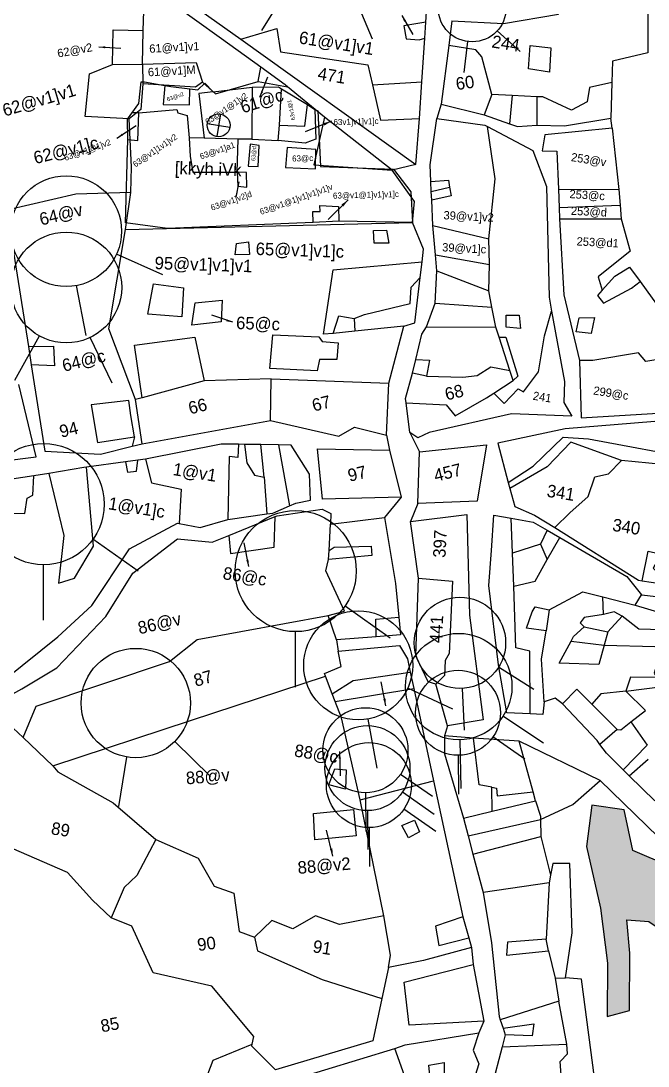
# Model space of a CAD drawing. Header units: metres. Extents: x 29 to 321478, y 17 to 1882049.
# Drawn here: x 318086 to 318543, y 1879322 to 1880084 of the extents above; entities that cross this region are included whole.
import ezdxf

# ---------------------------------------------------------------- set-up
doc = ezdxf.new("R2010")
doc.units = ezdxf.units.M
doc.header["$MEASUREMENT"] = 0
for name, color, linetype in [('OFF', 1, 'Continuous'), ('OTHERS', 1, 'Continuous'), ('POLY_HATCH', 12, 'Continuous'), ('POLY_PARCEL', 6, 'Continuous'), ('POLY_ROAD', 30, 'Continuous'), ('POLY_WATER', 4, 'Continuous'), ('SYM_ARROW', 1, 'Continuous'), ('SYM_WELL', 1, 'Continuous'), ('TEXT_MAPIN', 7, 'Continuous'), ('TEXT_PARCEL', 7, 'Continuous')]:
    doc.layers.add(name, color=color, linetype=linetype)
doc.styles.get("Standard").update_dxf_attribs({"font": 'arial.ttf'})
doc.styles.add('TEXT_MAP', font='KRDEV050.TTF')
doc.dimstyles.get("Standard").update_dxf_attribs({"dimtxt": 0.18, "dimasz": 0.18, "dimexe": 0.18, "dimexo": 0.0625, "dimgap": 0.09, "dimtad": 0, "dimtih": 1, "dimtoh": 1, "dimdec": 4, "dimzin": 0, "dimdsep": 46, "dimtxsty": 'Standard', "dimcen": 0.09, "dimadec": 0, "dimazin": 0, "dimtfac": 1, "dimtdec": 4, "dimtofl": 0, "dimtmove": 0, "dimatfit": 3, "dimfxl": 0, "dimtolj": 1, "dimtzin": 0, "dimarcsym": 0})

# ---------------------------------------------------------------- blocks, each defined once
blk = doc.blocks.new('MOTWELL')
for points in [[(-1.535, 2.962), (-0.802, 1.547)], [(1.535, 2.962), (0.802, 1.547)]]:
    blk.add_lwpolyline(points)
blk.add_circle((0, 0), 1.743)
blk = doc.blocks.new('DETAIL')
for points in [[(0, 0.14), (0, -0.14)], [(-0.14, 0), (0.14, 0)]]:
    blk.add_lwpolyline(points)
blk.add_circle((0, 0), 0.14)
blk = doc.blocks.new('TEXTARROW')
blk.add_leader([(0.04, -0.01), (8.68, -0.01)], dimstyle='Standard', override={"dimtxt": 2.5, "dimasz": 2.5, "dimexe": 1.25, "dimexo": 0.625, "dimgap": 0.625, "dimtad": 1, "dimtih": 0, "dimtoh": 0, "dimzin": 8, "dimcen": 2.5, "dimtofl": 1})
blk = doc.blocks.new('1')
at = {"layer": 'POLY_PARCEL'}
for points in [[(317126.9, 1878867.8), (317132.3, 1878898.4), (317153.5, 1878918.5), (317162.6, 1878950.3)], [(317162.6, 1878950.3), (317168, 1878949.4), (317196.8, 1878938.2)], [(317196.8, 1878938.2), (317189.3, 1878910.3), (317228.2, 1878902.7), (317233.4, 1878926.4)], [(317196.8, 1878938.2), (317205.7, 1878934.8), (317233.4, 1878926.4)], [(317233.4, 1878926.4), (317245.1, 1878922.8), (317257.5, 1878930.6), (317267.2, 1878915.6)], [(317126.9, 1878867.8), (317141.6, 1878863.9), (317150.8, 1878904.8), (317208.5, 1878899), (317208.8, 1878893.7), (317222.1, 1878887.3), (317218.8, 1878853.4)], [(317150.8, 1878904.8), (317141, 1878906.6)], [(317267.2, 1878915.6), (317245.3, 1878916.7), (317240.9, 1878849)], [(317267.2, 1878915.6), (317326.5, 1878911.4)], [(317326.5, 1878911.4), (317311.8, 1878834.4)], [(317326.5, 1878911.4), (317365.8, 1878905), (317370, 1878900.9)], [(317357, 1878847.4), (317370, 1878900.9)], [(317370, 1878900.9), (317404.1, 1878870.2)], [(317357, 1878847.4), (317394.3, 1878838.8), (317404.1, 1878870.2)], [(317404.1, 1878870.2), (317413.8, 1878861.1)], [(317380, 1878693.2), (317161.6, 1878724.7), (317100.5, 1878744.9), (317126.9, 1878867.8)], [(317413.8, 1878861.1), (317406.8, 1878816.5), (317401, 1878815.5), (317390, 1878813.5), (317350.6, 1878824.8)], [(317413.8, 1878861.1), (317417.6, 1878858), (317406.4, 1878774.8), (317514.5, 1878750.6), (317534.1, 1878711.7), (317527.9, 1878666), (317418.6, 1878688.2)], [(317218.8, 1878853.4), (317215, 1878825.6), (317214.6, 1878801.3), (317280.8, 1878789.1)], [(317240.9, 1878849), (317218.8, 1878853.4)], [(317291.2, 1878838.3), (317240.9, 1878849)], [(317280.8, 1878789.1), (317291.2, 1878838.3)], [(317311.8, 1878834.4), (317291.2, 1878838.3)], [(317350.6, 1878824.8), (317357, 1878847.4)], [(317311.8, 1878834.4), (317350.6, 1878824.8)], [(317380, 1878693.2), (317382.6, 1878709.5), (317393.7, 1878707.9), (317394.8, 1878716.5), (317422.3, 1878709.8), (317418.6, 1878688.2)], [(317418.6, 1878688.2), (317380, 1878693.2)]]:
    blk.add_lwpolyline(points, dxfattribs=at)
for points in [[(317307.8, 1878827.3), (317299, 1878795), (317313.5, 1878791.9), (317321.1, 1878822.8)], [(317362.1, 1878812.2), (317354.1, 1878782.7), (317398.4, 1878772.5), (317403.9, 1878801)], [(317280.8, 1878789.1), (317277.7, 1878768), (317291, 1878764.3), (317294.7, 1878786.2)]]:
    blk.add_lwpolyline(points, close=True, dxfattribs=at)
at = {"layer": 'SYM_ARROW'}
for p, xscale, yscale, zscale, rotation in [((317111, 1878873), 4.021503687953895, 4.021503687953895, 4.021503687953895, 22.8348337193894), ((317435.3, 1878838.9), 4.951499928093841, 4.951499928093841, 4.951499928093841, 191.7653261062008), ((317272.1, 1878752.2), 2.750783085748307, 2.750783085748307, 2.750783085748307, 68.06261654338783), ((317438.7, 1878717.4), 4.951499928093841, 4.951499928093841, 4.951499928093841, 213.8236763331368)]:
    blk.add_blockref('TEXTARROW', p, dxfattribs=dict(at, xscale=xscale, yscale=yscale, zscale=zscale, rotation=rotation))
at = {"layer": 'TEXT_PARCEL', "style": 'TEXT_MAP'}
for s, height, rotation, p in [('63@v2', 6.07, 9.0604, (317196.8, 1878913.5)), ('63@v1@1]v2', 9.1, 23.954, (317250.1, 1878867.5)), ('63@v1@1]v2', 9.1, 9.0604, (317028.1, 1878853.3)), ('63v1@1', 6.07, 91.8491, (317381.9, 1878851.1)), ('63@v1]1v1]v2', 9.102, 23.954, (317130.6, 1878824.2)), ('63v1]v1]v1]c', 9.102, 350.9585, (317437.3, 1878832.5)), ('63@v1]a1', 9.1, 9.0604, (317230.5, 1878817.9)), ('63@d', 6.07, 75.3564, (317310.7, 1878800.6)), ('63@c', 9.1, 350.9585, (317365.6, 1878789.8)), ('63@v1]v2]d', 9.1, 9.0604, (317232.6, 1878738.7)), ('63@v1@1]v1]v1]v1]v', 9.102, 9.0604, (317304.5, 1878719)), ('63@v1@1]v1]v1]c', 9.102, 350.9585, (317416.2, 1878723.2))]:
    blk.add_text(s, height=height, rotation=rotation, dxfattribs=at).set_placement(p)
blk = doc.blocks.new('3')
at = {"layer": 'POLY_HATCH'}
h = blk.add_hatch(dxfattribs=at)
h.set_pattern_fill('ZIGZAG', color=256, scale=5.056649, angle=-9.04155, style=0)
h.set_pattern_definition([(350.95845, (316222.703, 1878654.452), (18.378403, 13.33234), [16.05486, -16.05486]), (80.95845, (316238.558, 1878651.929), (-13.33234, 18.378403), [16.05486, -16.05486])])
h.paths.add_polyline_path([(319511.01, 1879237.97), (319478.03, 1879169.6), (319441.61, 1879133.68), (319411.53, 1879064.23), (319403.6, 1879040.62), (319393.78, 1878989.57), (319375.54, 1878946.64), (319371.02, 1878913.65), (319351.14, 1878890.86), (319353.87, 1878857.69), (319361.7, 1878826.13), (319390.06, 1878822.83), (319415.68, 1878805.42), (319452.4, 1878799.82), (319492.68, 1878813.54), (319530.69, 1878815.98), (319568.67, 1878821.33), (319569.69, 1878804.92), (319565.02, 1878770.98), (319556.08, 1878728.52), (319561.67, 1878691.98), (319589.82, 1878684.35), (319623.93, 1878680.62), (319646.91, 1878689.33), (319641.95, 1878726.73), (319647.45, 1878765.87), (319618.04, 1878805.23), (319588.66, 1878850.89), (319516.37, 1878849.54), (319439.82, 1878848.86), (319408.32, 1878862.85), (319401.96, 1878885.44), (319409.68, 1878901.92), (319417.65, 1878926.11), (319431.84, 1878952.71), (319434.54, 1878986.47), (319437.85, 1879024.02), (319441.97, 1879057.56), (319461.85, 1879080.34), (319474.42, 1879112.05), (319490.51, 1879126.22), (319504.15, 1879161.63), (319522.19, 1879200.23), (319544.71, 1879248.78), (319538.63, 1879249.43), (319514.04, 1879240.98)])
h.paths.add_polyline_path([(318723.48, 1879204.3), (318686.17, 1879204.83), (318635.72, 1879197.69), (318603.04, 1879184.75), (318610.93, 1879171.31), (318650.74, 1879147.37), (318639.83, 1879141.8), (318627.64, 1879118.01), (318621.88, 1879083.46), (318597.64, 1879058.88), (318567.71, 1879042.8), (318535.21, 1879041.2), (318516.18, 1879015.25), (318524.32, 1878979.57), (318555.03, 1878973.33), (318589.25, 1878968.7), (318614.35, 1878971.47), (318633.41, 1878994.16), (318665.27, 1878998.57), (318685.27, 1878989.7), (318676.05, 1878957.32), (318677.98, 1878940.5), (318683.37, 1878907.96), (318681.77, 1878892.78), (318678.47, 1878856.75), (318664.64, 1878829.43), (318666.97, 1878794.68), (318698.34, 1878806.2), (318696.47, 1878826.81), (318704.65, 1878856.1), (318715.19, 1878900.19), (318714.96, 1878948.15), (318718.91, 1878991.66), (318680.83, 1879006.11), (318638.46, 1879007.17), (318597.93, 1878996.02), (318567.08, 1878997.95), (318558.66, 1879011.47), (318571.34, 1879028.14), (318592.84, 1879042.32), (318615.72, 1879048.16), (318623.58, 1879061.8), (318634.07, 1879088.56), (318645.9, 1879123.77), (318663.28, 1879135.9), (318670.11, 1879146.46), (318650.17, 1879159.11), (318646.63, 1879179.44), (318682.66, 1879179.39), (318718.42, 1879181.01)])
h.paths.add_polyline_path([(318631.58, 1879367.68), (318642.72, 1879391.39), (318615.02, 1879416.75), (318585.55, 1879439.84), (318559.17, 1879468.1), (318532.35, 1879479.45), (318526.02, 1879509.05), (318502.48, 1879512.51), (318498.52, 1879482.28), (318508.66, 1879437.35), (318513.88, 1879397.17), (318513.66, 1879358.42), (318529.96, 1879362.9), (318530.06, 1879404.5), (318527.99, 1879428.9), (318543.96, 1879427.77), (318568.24, 1879411.17), (318597.6, 1879390.92)])
h.paths.add_polyline_path([(319017.25, 1879420.48), (319003.27, 1879446.39), (318994.94, 1879445.74), (318970.41, 1879420.87), (318987.34, 1879404.19), (319002.43, 1879390.44), (319006.38, 1879401.82)], flags=17)
h.paths.add_polyline_path([(318948.44, 1879629.11), (318934.96, 1879644.68), (318900.48, 1879660.24), (318837.43, 1879657.26), (318818.75, 1879648.06), (318835.46, 1879629.04), (318860.2, 1879612.93), (318841.93, 1879585.21), (318856.85, 1879549.68), (318895.53, 1879547.3), (318948.87, 1879589.59)], flags=17)
h.paths.add_polyline_path([(318840.13, 1879877.35), (318798.03, 1879929.18), (318778.83, 1879924.84), (318781.52, 1879878.91), (318814.01, 1879801.6), (318841.18, 1879793.21), (318852.1, 1879803.68), (318826.65, 1879822.9), (318795.24, 1879883.76), (318792.69, 1879911.91), (318800.07, 1879914.06), (318829.37, 1879877.22)], flags=17)
h.paths.add_polyline_path([(318615.72, 1880525.78), (318555.15, 1880517.82), (318505.87, 1880528.44), (318483.79, 1880474.08), (318550.7, 1880408.34), (318555.05, 1880380.33), (318530.53, 1880368.95), (318532.54, 1880332.06), (318554.2, 1880302.22), (318568.69, 1880285.56), (318509.08, 1880280.7), (318523.84, 1880248.26), (318548.04, 1880240.24), (318568.06, 1880229.18), (318538.64, 1880210.25), (318529.26, 1880165.91), (318529.91, 1880149.6), (318552.19, 1880117.81), (318570.46, 1880078.33), (318592.6, 1880045.64), (318640.36, 1880045.91), (318664.55, 1880020.3), (318653.39, 1879953.09), (318640.22, 1879873.24), (318668.23, 1879859.98), (318707.75, 1879855.08), (318754.43, 1879900.9), (318787.11, 1879946.16), (318760.6, 1879980.48), (318707.21, 1880008.88), (318665.23, 1880039.17), (318624.94, 1880085.86), (318616.92, 1880143.16), (318596.57, 1880198.72), (318582.77, 1880243.04), (318648.59, 1880263.59), (318644.63, 1880299.87), (318639.65, 1880352.98), (318635.22, 1880392.11), (318685.64, 1880379.92), (318744.8, 1880364.49), (318812.14, 1880342.2), (318885.62, 1880323.56), (318903.72, 1880347.07), (318813.03, 1880414.75), (318787.83, 1880434.03), (318744.73, 1880433.95), (318718.35, 1880410.83), (318670.4, 1880415.22), (318623.85, 1880434.2), (318604.1, 1880470.22), (318613.12, 1880500.73)], flags=17)
h.paths.add_polyline_path([(320784.32, 1880775.44), (320812.75, 1880785.61), (320876.54, 1880798.01), (320917.97, 1880770.17), (320928.99, 1880733.41), (320954, 1880724.66), (320979.64, 1880682.13), (320980.71, 1880642.64), (320973.86, 1880629.47), (320941.97, 1880622.01), (320877.5, 1880632.7), (320831.9, 1880636.93), (320850.93, 1880617.91), (320872.66, 1880594.14), (320913.68, 1880582.86), (320938.06, 1880581.14), (320955.38, 1880545.97), (320979.09, 1880540.04), (320996.43, 1880559.32), (321016.63, 1880553.08), (321031.65, 1880525.2), (321023.71, 1880488.86), (320997.15, 1880444.25), (320968.55, 1880446.64), (320938.98, 1880448.32), (320911.07, 1880471.35), (320893.71, 1880473.68), (320916.1, 1880437.7), (320930.13, 1880392.69), (320959.1, 1880376.41), (320956.62, 1880341.8), (320944.29, 1880310.49), (320946.16, 1880276.05), (320949.68, 1880246.53), (320971.34, 1880233.15), (320990.04, 1880201.22), (320963.83, 1880185.94), (320974.27, 1880151), (320987.99, 1880109.49), (321014.59, 1880034.82), (321015.57, 1879989.29), (320992.86, 1879974.32), (321013.79, 1879907.46), (321035.79, 1879885.38), (321049.72, 1879910.39), (321043.61, 1879967.11), (321044.34, 1880028.79), (321071.17, 1880037.05), (321040.12, 1880067.49), (321042.9, 1880136.63), (321046.21, 1880154.68), (321091.06, 1880156.62), (321088.23, 1880168.74), (321050.99, 1880182.01), (321046.19, 1880214.32), (321089, 1880225.23), (321058.07, 1880278.12), (321087.41, 1880307.59), (321071.98, 1880332.95), (321034.51, 1880339.35), (321024.78, 1880373.31), (321034.45, 1880404.18), (321067.78, 1880426.1), (321098.36, 1880457.97), (321119.98, 1880487.8), (321084.88, 1880552.59), (321051.25, 1880626.66), (321030.94, 1880686.5), (321067.12, 1880720.94), (321098.8, 1880699.9), (321131.5, 1880674.39), (321165.68, 1880696.18), (321199.14, 1880680.91), (321212.56, 1880604.88), (321189.3, 1880532.09), (321165.75, 1880441.19), (321132.97, 1880346.58), (321116.36, 1880266.68), (321112.85, 1880182.11), (321108.36, 1880096.82), (321099.21, 1880052.9), (321082.48, 1880026.61), (321068.9, 1879954.87), (321052.53, 1879881.85), (321038.45, 1879801.55), (321014.78, 1879840.32), (320969.96, 1879871.22), (320957.68, 1879927.19), (320944.88, 1879996.22), (320928.22, 1880073.63), (320918.34, 1880128.36), (320888.59, 1880172.42), (320905.1, 1880208.25), (320878.06, 1880247.56), (320890.5, 1880301.33), (320851.55, 1880336.48), (320875.53, 1880370.26), (320850.94, 1880381.52), (320842.49, 1880412.68), (320849.5, 1880443.12), (320836.39, 1880477.61), (320844.03, 1880517.45), (320863.36, 1880532.96), (320839.44, 1880548.43), (320828.56, 1880586.03), (320795.99, 1880612.39), (320804.92, 1880649.43), (320803.54, 1880692.44), (320790.82, 1880713.04), (320798.63, 1880748.53)])
h.paths.add_polyline_path([(319667.81, 1880823.74), (319722.51, 1880807.12), (319777.07, 1880798.44), (319804.85, 1880776.78), (319856.5, 1880732.23), (319945.03, 1880714.41), (319977.07, 1880681.36), (320004.8, 1880615.46), (320032.56, 1880526.26), (320008.79, 1880496.97), (319947, 1880592.05), (319874.68, 1880638.49), (319796.49, 1880659.79), (319724.77, 1880686.57), (319696.49, 1880693.4), (319667.16, 1880686.61), (319650.97, 1880616.52), (319644.91, 1880564.38), (319640.06, 1880539.16), (319677.73, 1880480.61), (319709.66, 1880424.66), (319746.53, 1880363.16), (319774.99, 1880311.41), (319769.02, 1880259.82), (319784.83, 1880197.49), (319824.24, 1880125.26), (319840.95, 1880065.02), (319845.02, 1880036.14), (319834.65, 1880007.89), (319822.35, 1880020.19), (319760.75, 1880132.29), (319723.02, 1880192.23), (319685.85, 1880262.71), (319644.03, 1880335.61), (319596.72, 1880412.73), (319552.99, 1880498.23), (319517.99, 1880582.34), (319480.34, 1880607.61), (319418.55, 1880628.9), (319352.3, 1880653.7), (319283.31, 1880678.93), (319241.99, 1880684.67), (319189.96, 1880665.28), (319103.43, 1880613.65), (319055.37, 1880584.12), (319003.7, 1880577.53), (318964.89, 1880563.86), (318927.31, 1880554.47), (318923.43, 1880521.27), (318942.12, 1880492.86), (318971.5, 1880468.34), (319015.02, 1880448.28), (319057.64, 1880426.12), (319145.19, 1880378.65), (319179.37, 1880356.16), (319219.47, 1880342.79), (319266.09, 1880291.22), (319323.36, 1880246.89), (319374.91, 1880215.76), (319424.33, 1880158.99), (319442.21, 1880143.01), (319433.11, 1880126.29), (319439.49, 1880104.87), (319472.04, 1880087.95), (319518.45, 1880087.83), (319533.07, 1880063.7), (319529.64, 1880024.56), (319567.66, 1879992.8), (319600.12, 1879970.02), (319627.87, 1879896.57), (319683.38, 1879790.19), (319732.44, 1879739.9), (319779.72, 1879720.64), (319889.45, 1879638.62), (319912.49, 1879588.27), (319955.96, 1879531.05), (319984.13, 1879523.49), (320027.62, 1879531.38), (320077.84, 1879549.94), (320125.93, 1879562.13), (320175.25, 1879567.98), (320204.74, 1879589.84), (320232.87, 1879575.02), (320272.48, 1879579.62), (320273.5, 1879594.83), (320307.48, 1879599.21), (320348.35, 1879604.72), (320371.56, 1879580.07), (320337.38, 1879548.05), (320324.01, 1879532.57), (320298.03, 1879515.18), (320268.51, 1879496.68), (320265.02, 1879483.54), (320263.06, 1879472.96), (320254.14, 1879457.33), (320254.66, 1879441.31), (320274.46, 1879423.35), (320269.3, 1879403.21), (320249.74, 1879376.97), (320210.61, 1879368.38), (320173.4, 1879371.79), (320129.06, 1879379.68), (320082.15, 1879392.46), (320036.4, 1879394.99), (320003.55, 1879373.1), (319964.98, 1879375.05), (319931.05, 1879388.55), (319899.6, 1879386.01), (319866.03, 1879387.72), (319825.45, 1879391.1), (319787.64, 1879401.31), (319766.54, 1879435.69), (319775.79, 1879467.48), (319760.76, 1879504.81), (319761.18, 1879526.82), (319732.84, 1879557.89), (319682.37, 1879597.5), (319628.63, 1879648.26), (319571.4, 1879705.16), (319510.24, 1879776.1), (319415.74, 1879837.81), (319328.97, 1879909.48), (319234.61, 1879975.64), (319198.63, 1880007.92), (319176.41, 1880095.02), (319130.28, 1880112.71), (319081.95, 1880169.31), (319106.85, 1880197.49), (319088.27, 1880223.09), (319046.64, 1880209.31), (319021.66, 1880215.8), (318975.06, 1880283.3), (318985.42, 1880300.94), (319052.43, 1880284.41), (319067.79, 1880277.21), (319125.25, 1880239.28), (319156.22, 1880221.22), (319228.81, 1880162.43), (319219.07, 1880080.13), (319262.28, 1880015.96), (319294.26, 1879972.58), (319327.97, 1879964.7), (319339.44, 1880003.4), (319362.17, 1880017.95), (319386.05, 1880001.01), (319407.35, 1879964.36), (319428.21, 1879924.99), (319450.54, 1879884.26), (319484.93, 1879845.53), (319530.32, 1879805.61), (319582.46, 1879762.37), (319605.86, 1879735.45), (319607.96, 1879704.65), (319656.5, 1879681), (319708.71, 1879652.28), (319760.05, 1879618.12), (319803.86, 1879582.36), (319830.78, 1879535.31), (319833.91, 1879486.46), (319831.53, 1879434.58), (319866.52, 1879438.23), (319912.46, 1879433.44), (319908.75, 1879450.52), (319879.81, 1879537.57), (319858.7, 1879596.55), (319798.79, 1879647.17), (319732.33, 1879698.83), (319673.55, 1879731.95), (319618.09, 1879782.42), (319584.08, 1879855.19), (319571.66, 1879894.9), (319530.64, 1879934.13), (319489.5, 1879976.17), (319451.86, 1879987.47), (319454.71, 1880049.34), (319457.44, 1880078.81), (319396.22, 1880135.23), (319335.03, 1880198.91), (319278.38, 1880238.39), (319218.49, 1880261.06), (319202.59, 1880292.94), (319176.39, 1880316.39), (319126.57, 1880317.89), (319094.33, 1880335.04), (319067.98, 1880368.02), (319026.25, 1880367.67), (318985.66, 1880385.03), (318978.61, 1880398.73), (318924.91, 1880407.56), (318879.78, 1880449.12), (318834.69, 1880473.34), (318810.15, 1880517.77), (318812.31, 1880575.28), (318833.63, 1880584.47), (318863.78, 1880628.03), (318907.28, 1880646.54), (318967.18, 1880634.49), (319012.58, 1880629.78), (319058.14, 1880640.14), (319102.3, 1880655.75), (319139.87, 1880689.74), (319150.06, 1880741.5), (319175.91, 1880765.06), (319219.52, 1880756.16), (319278.06, 1880756.63), (319346.23, 1880754.45), (319419.48, 1880741.95), (319490.48, 1880715.28), (319518.25, 1880712.26), (319551.55, 1880698.3), (319594.44, 1880688.4), (319630.5, 1880730.46), (319674.44, 1880751.69), (319723.62, 1880739.12), (319769.2, 1880710.9), (319771.58, 1880738.19), (319775.64, 1880772.48), (319706.12, 1880783.82), (319615.32, 1880787.93), (319553.75, 1880792.98), (319543.47, 1880874.27), (319558.19, 1880915.81), (319613.22, 1880947.02), (319633.93, 1880976.99), (319528.83, 1880936.97), (319429.68, 1880902.72), (319352.12, 1880909.19), (319297.3, 1880886.33), (319261.32, 1880894.01), (319207.37, 1880827.41), (319114.51, 1880790.48), (319023.35, 1880767.82), (318930.85, 1880743.69), (318905.1, 1880731.29), (318875.14, 1880773.23), (318834.18, 1880742.58), (318805.34, 1880742.42), (318754.48, 1880712.78), (318697.89, 1880706.97), (318643.63, 1880719.24), (318583.15, 1880699.51), (318525.46, 1880683.26), (318462.49, 1880693.56), (318453.11, 1880703.16), (318430.05, 1880732.26), (318391.09, 1880714.14), (318356.73, 1880700.33), (318330.53, 1880748.38), (318344.83, 1880797.81), (318352.23, 1880821.51), (318376.27, 1880844.23), (318416.29, 1880830.32), (318455.29, 1880855.7), (318488.71, 1880898.73), (318503.62, 1880927.38), (318505.39, 1880975.45), (318504.16, 1881001.08), (318473, 1881007.44), (318408.34, 1880989.5), (318374.58, 1880954.9), (318335.52, 1880901.03), (318301.93, 1880881.5), (318270.67, 1880925.88), (318257.79, 1880990.82), (318269.09, 1881053.02), (318284.67, 1881100.02), (318231.13, 1881088.69), (318195.87, 1881146.57), (318207.14, 1881187.54), (318238.54, 1881221.39), (318182.19, 1881245.17), (318209.12, 1881293.15), (318240.36, 1881311.94), (318272.06, 1881330.09), (318297.32, 1881346.48), (318319.38, 1881377.9), (318345.53, 1881410.36), (318362.33, 1881440.38), (318376.15, 1881469.21), (318313.24, 1881483.41), (318317.21, 1881517.16), (318305.88, 1881556.69), (318269.16, 1881591.33), (318263.41, 1881637.8), (318291.58, 1881665.46), (318266.21, 1881736.3), (318274.75, 1881791.68), (318299.2, 1881831.11), (318276.22, 1881874.73), (318302.63, 1881919.44), (318331.91, 1881932.95), (318372.44, 1881936.28), (318404.66, 1881933.11), (318400.67, 1881974.27), (318461.26, 1881968.36), (318495.71, 1881956.36), (318508.77, 1881900.71), (318491.15, 1881857.39), (318503.73, 1881804.62), (318494.71, 1881745.03), (318488.03, 1881676.68), (318491.65, 1881608.56), (318490.03, 1881531.02), (318492.34, 1881454.73), (318541.73, 1881377.31), (318559, 1881344.63), (318514.37, 1881291.44), (318462.68, 1881250.75), (318456.93, 1881199.96), (318475.77, 1881139.67), (318498, 1881071.38), (318535.38, 1881022.11), (318589.16, 1881005.63), (318598.72, 1880992.46), (318560.67, 1880949.61), (318540.12, 1880934.71), (318542.71, 1880901.22), (318526.38, 1880848.39), (318497.27, 1880803.18), (318466.7, 1880772.17), (318470.56, 1880752.46), (318497.25, 1880735.64), (318534.41, 1880755.34), (318574.25, 1880762.51), (318615.05, 1880781.64), (318657.67, 1880800.48), (318701.35, 1880820.08), (318744.44, 1880836.05), (318789.3, 1880839.63), (318837.54, 1880835.21), (318892.48, 1880826), (318946.27, 1880809.52), (318988.93, 1880822.76), (319036.36, 1880865.99), (319088.49, 1880909.4), (319149.44, 1880926.26), (319186.98, 1880936.59), (319191.53, 1880985.71), (319200.65, 1881051.8), (319217.65, 1881069.66), (319255.46, 1881064.79), (319243.79, 1881021.18), (319260.44, 1881011.54), (319307.53, 1880999.86), (319415.5, 1880984.07), (319501.74, 1880978.27), (319551.25, 1880987.63), (319601.25, 1881011.81), (319661.91, 1881026.85), (319719.84, 1881042.32), (319763.66, 1881062.83), (319724.54, 1881001.51), (319656.79, 1880941.95), (319625.43, 1880935.3), (319624.49, 1880908.89), (319602.79, 1880886.73), (319607.45, 1880860.36), (319639.88, 1880844.49)])
at = {"layer": 'OFF'}
for points in [[(318392.63, 1880023.56), (318389.33, 1880013)], [(318517.33, 1880005.89), (318516.22, 1880013.23)], [(318374.11, 1879979.49), (318356.87, 1879975.3)], [(318369.61, 1879784.1), (318376.75, 1879770.03)], [(318352.73, 1879782.17), (318354.75, 1879771.24)], [(318363.44, 1879736.92), (318351.21, 1879722.13)], [(318375.65, 1879732.39), (318370.07, 1879719.16)], [(318397.24, 1879570.27), (318395.04, 1879562.9)], [(318414.62, 1879408.71), (318415.92, 1879396.37)], [(318423.6, 1879355.11), (318420.01, 1879346.59)]]:
    blk.add_lwpolyline(points, dxfattribs=at)
at = {"layer": 'POLY_HATCH'}
blk.add_lwpolyline([(318631.58, 1879367.68), (318642.72, 1879391.39), (318615.02, 1879416.75), (318585.55, 1879439.84), (318559.17, 1879468.1), (318532.35, 1879479.45), (318526.02, 1879509.05), (318502.48, 1879512.51), (318498.52, 1879482.28), (318508.66, 1879437.35), (318513.88, 1879397.17), (318513.66, 1879358.42), (318529.96, 1879362.9), (318530.06, 1879404.5), (318527.99, 1879428.9), (318543.96, 1879427.77), (318568.24, 1879411.17), (318597.6, 1879390.92)], close=True, dxfattribs=at)
at = {"layer": 'POLY_PARCEL'}
for points in [[(318474.71, 1880114.51), (318491.29, 1880113.85), (318506.61, 1880124.51), (318525.94, 1880117.55), (318543.23, 1880123.85), (318543.39, 1880060.93), (318517.43, 1880054.89), (318516.97, 1880039.2)], [(318400.32, 1880084.2), (318438.06, 1880082.25), (318478.2, 1880089.05), (318474.71, 1880114.51)], [(318175.24, 1880077.06), (318175.6, 1880091.28)], [(318381.37, 1880083.14), (318365.39, 1880080.66), (318367.05, 1880070.99), (318376.61, 1880070.27), (318380.62, 1880071.65)], [(318152.9, 1880052.44), (318153.31, 1880077.7), (318175.24, 1880077.06)], [(318174.62, 1880052.67), (318175.24, 1880077.06)], [(318246.47, 1880070.9), (318272.61, 1880078.54), (318275.37, 1880061.53), (318339.13, 1880052.14), (318342.46, 1880037.63)], [(318429.49, 1880030.54), (318422.22, 1880057.98), (318417.77, 1880063.08), (318398.05, 1880066.26)], [(318165.01, 1880012.63), (318132.97, 1880014.34), (318136.02, 1880045.55), (318152.9, 1880052.44)], [(318152.9, 1880052.44), (318174.62, 1880052.67)], [(318174.62, 1880052.67), (318213.9, 1880053.71), (318218.54, 1880039.42)], [(318174.62, 1880052.67), (318174.85, 1880038.34)], [(318259.17, 1880040.01), (318260.97, 1880050.38)], [(318174.85, 1880038.34), (318173.48, 1880019.54), (318165.01, 1880012.63)], [(318218.54, 1880039.42), (318213.43, 1880035.95), (318174.85, 1880038.34)], [(318218.54, 1880039.42), (318228, 1880031), (318259.17, 1880040.01)], [(318259.17, 1880040.01), (318280.5, 1880036.12)], [(318342.46, 1880037.63), (318378.54, 1880039.61)], [(318342.46, 1880037.63), (318348.42, 1880011.72), (318376.86, 1880012.93)], [(318516.97, 1880039.2), (318500.72, 1880035.49), (318499.09, 1880025.24), (318487.5, 1880019.07), (318466.7, 1880028.67), (318462.34, 1880028.89)], [(318516.97, 1880039.2), (318516.22, 1880013.23)], [(318429.49, 1880030.54), (318423.97, 1880015.75)], [(318444.27, 1880029.8), (318429.49, 1880030.54)], [(318444.27, 1880029.8), (318442.27, 1880009.22)], [(318462.34, 1880028.89), (318444.27, 1880029.8)], [(318462.34, 1880028.89), (318462.29, 1880008.14)], [(318166.22, 1879959.08), (318166.8, 1879977.56), (318165.01, 1880012.63)], [(318307.54, 1880013.95), (318299.71, 1879979.23), (318356.87, 1879975.3)], [(318427.25, 1879925.39), (318431.92, 1879968.93), (318426.43, 1880007.08)], [(318517.33, 1880005.89), (318522.22, 1879961.24)], [(318385.03, 1879966.95), (318397.78, 1879968.06), (318398.7, 1879963.04)], [(318166.22, 1879959.08), (318126.07, 1879957.95), (318075.81, 1879946.1)], [(318162.37, 1879932.13), (318166.22, 1879959.08)], [(318385.37, 1879959.74), (318398.7, 1879963.04)], [(318398.7, 1879963.04), (318399.89, 1879956.57), (318385.67, 1879953.39)], [(318478.13, 1879961.56), (318522.22, 1879961.24)], [(318522.22, 1879961.24), (318523.1, 1879949.7)], [(318478.56, 1879948.11), (318523.1, 1879949.7)], [(318523.1, 1879949.7), (318523.85, 1879939.92)], [(318162.37, 1879932.13), (318371.63, 1879937.27)], [(318478.82, 1879939.96), (318523.85, 1879939.92)], [(318523.85, 1879939.92), (318530.38, 1879916.31), (318507.05, 1879897.46), (318509.92, 1879887.86)], [(318169.65, 1879808.19), (318150.27, 1879859.77), (318162.37, 1879932.13)], [(318386.54, 1879934.9), (318427.25, 1879925.39)], [(318427.83, 1879906.66), (318427.25, 1879925.39)], [(318388.37, 1879913.5), (318427.83, 1879906.66)], [(318313.75, 1879856.38), (318306.8, 1879855.69), (318313.9, 1879902.63), (318378.62, 1879908.59)], [(318427.26, 1879887.47), (318427.83, 1879906.66)], [(318389.37, 1879901.85), (318427.26, 1879887.47)], [(318509.92, 1879887.86), (318519.19, 1879898.04), (318529.91, 1879904.73), (318537.57, 1879894.12)], [(318329.08, 1879867.09), (318336.6, 1879870.24), (318369.96, 1879878.2), (318370.61, 1879890.12), (318377.24, 1879897)], [(318537.57, 1879894.12), (318565.78, 1879855.02), (318555.12, 1879843.18), (318555.02, 1879838.14), (318541.89, 1879835.76), (318536.53, 1879842.25), (318503.15, 1879836.66), (318493.55, 1879836.69)], [(318509.92, 1879887.86), (318506.63, 1879884.09), (318510.92, 1879878.38), (318531.45, 1879889.23), (318537.57, 1879894.12)], [(318429.6, 1879875.4), (318427.26, 1879887.47)], [(318388.21, 1879878.42), (318429.6, 1879875.4)], [(318432.41, 1879860.9), (318429.6, 1879875.4)], [(318313.75, 1879856.38), (318317.93, 1879869.23), (318329.08, 1879867.09)], [(318431.05, 1879812.85), (318438.51, 1879805.34), (318448.62, 1879815.99), (318452.68, 1879813.82), (318463.63, 1879828.25), (318467.99, 1879854.62), (318473.1, 1879872.5)], [(318329.08, 1879867.09), (318329.67, 1879857.97)], [(318365.36, 1879861.53), (318329.67, 1879857.97)], [(318381.88, 1879861.01), (318432.41, 1879860.9)], [(318434.82, 1879853.49), (318432.41, 1879860.9)], [(318174.49, 1879809.49), (318168.94, 1879847.8), (318212.94, 1879853.49), (318219.61, 1879821.65)], [(318329.67, 1879857.97), (318313.75, 1879856.38)], [(318434.82, 1879853.49), (318439.81, 1879853.68), (318448.53, 1879825.12), (318445.07, 1879821.93)], [(318442.67, 1879829.33), (318434.82, 1879853.49)], [(318091.48, 1879846.79), (318109.89, 1879847.03), (318110.57, 1879832.77), (318093.59, 1879833.42)], [(318374.02, 1879837.4), (318384.1, 1879836.92), (318381.93, 1879825.11)], [(318381.93, 1879825.11), (318408.25, 1879824.37), (318418.85, 1879825.61), (318428.88, 1879831.99), (318442.67, 1879829.33)], [(318445.07, 1879821.93), (318442.67, 1879829.33)], [(318268.63, 1879823.13), (318219.61, 1879821.65)], [(318267.98, 1879792.83), (318268.63, 1879823.13)], [(318268.63, 1879823.13), (318354.41, 1879820.15)], [(318381.93, 1879825.11), (318371.62, 1879827.42)], [(318431.05, 1879812.85), (318445.07, 1879821.93)], [(318219.61, 1879821.65), (318174.49, 1879809.49)], [(318164.65, 1879807.36), (318137.32, 1879804.34), (318141.79, 1879776.8), (318168.84, 1879780.9)], [(318168.84, 1879780.9), (318166.16, 1879796.51), (318164.65, 1879807.36)], [(318174.49, 1879809.49), (318169.65, 1879808.19)], [(318174.47, 1879775.88), (318169.65, 1879808.19)], [(318367.02, 1879805.7), (318396.12, 1879804.3), (318402.84, 1879796.34), (318425.72, 1879809.39), (318431.05, 1879812.85)], [(318168.84, 1879780.9), (318167.21, 1879774.09)], [(318244.62, 1879775.49), (318244.16, 1879765.85), (318237.92, 1879766.57), (318236.89, 1879720.61)], [(318249.17, 1879775.42), (318250.85, 1879761.89), (318256.34, 1879753.01), (318263.41, 1879751.47)], [(318263.41, 1879751.47), (318260.97, 1879775.24)], [(318273.82, 1879775.04), (318282.01, 1879730.67)], [(318162.38, 1879762.64), (318163.72, 1879755.3), (318170.41, 1879755.83), (318171.28, 1879763.83)], [(318176.82, 1879764.56), (318181.17, 1879747.5), (318202.81, 1879742.81), (318201.43, 1879717.76)], [(318475.45, 1879714.74), (318486.42, 1879725.66), (318499.66, 1879737.5), (318504.7, 1879751.79), (318514.61, 1879753.94), (318524.17, 1879763.81)], [(318106.5, 1879754.14), (318117.34, 1879709.07), (318113.53, 1879674.31), (318125.19, 1879677.96), (318138.93, 1879701.36), (318133.94, 1879758.84)], [(318047.65, 1879708.9), (318070.4, 1879711.29), (318072.03, 1879725.63), (318088.95, 1879725.15), (318090.61, 1879736.13), (318094.84, 1879738.49), (318095.35, 1879752.49)], [(318263.41, 1879751.47), (318265.4, 1879724.7)], [(318237.72, 1879709.05), (318238.94, 1879696), (318270.72, 1879700.53), (318271.58, 1879722.78)], [(318310.81, 1879698.18), (318311.88, 1879717.21)], [(318444.6, 1879696.09), (318443.72, 1879721.62)], [(318469.88, 1879712.91), (318465.12, 1879702.65)], [(318469.97, 1879691.61), (318479, 1879707.62)], [(318310.81, 1879698.18), (318314.6, 1879700.4), (318341.57, 1879701.37), (318341.96, 1879694.41), (318310.45, 1879691.61)], [(318465.12, 1879702.65), (318444.6, 1879696.09)], [(318465.12, 1879702.65), (318469.97, 1879691.61)], [(318310.45, 1879691.61), (318310.81, 1879698.18)], [(318445.43, 1879672.06), (318444.6, 1879696.09)], [(318539.11, 1879676.1), (318543.62, 1879697.68), (318557.5, 1879694.4), (318549.84, 1879690.14), (318547.24, 1879685.3), (318558.73, 1879673.09)], [(318310.03, 1879650.65), (318322.16, 1879653.86), (318308.51, 1879683.19), (318310.45, 1879691.61)], [(318445.43, 1879672.06), (318461.04, 1879675.79), (318469.97, 1879691.61)], [(318376.06, 1879678), (318400.72, 1879675.64), (318398.5, 1879622.99), (318395.59, 1879617.87), (318394.93, 1879606.88), (318388.61, 1879600.56)], [(318457.45, 1879579.03), (318457.23, 1879624.69), (318446.97, 1879627.12), (318445.43, 1879672.06)], [(318471.37, 1879654.87), (318495.8, 1879668), (318510.41, 1879664.28)], [(318510.83, 1879651.33), (318510.41, 1879664.28)], [(318510.41, 1879664.28), (318534.13, 1879658.24)], [(318534.13, 1879658.24), (318538.63, 1879665.88)], [(318469.1, 1879639.64), (318454.82, 1879641.36), (318459.03, 1879653.33), (318461.22, 1879657.12)], [(318461.22, 1879657.12), (318471.37, 1879654.87)], [(318471.37, 1879654.87), (318469.1, 1879639.64)], [(318534.13, 1879658.24), (318597.79, 1879639.25)], [(318087.61, 1879561.77), (318097.06, 1879584.64), (318194.38, 1879617.14), (318214.5, 1879633.22), (318310.03, 1879650.65)], [(318316.21, 1879632.94), (318310.03, 1879650.65)], [(318345.05, 1879635.23), (318344.89, 1879647.92), (318361.68, 1879649.39)], [(318510.83, 1879651.33), (318496.9, 1879649.31), (318493.81, 1879645.34), (318496.88, 1879642.44)], [(318524.49, 1879650.27), (318518.75, 1879653.41), (318510.83, 1879651.33)], [(318524.49, 1879650.27), (318514.04, 1879638.79)], [(318592.47, 1879625.81), (318570.66, 1879639.69), (318536.72, 1879640.85), (318524.49, 1879650.27)], [(318467.65, 1879587.7), (318465.68, 1879619), (318469.1, 1879639.64)], [(318487.28, 1879632.05), (318489.07, 1879635.4), (318496.88, 1879642.44)], [(318496.88, 1879642.44), (318514.04, 1879638.79)], [(318511.36, 1879629.06), (318507.48, 1879614.96), (318478.65, 1879615.92), (318487.28, 1879632.05)], [(318487.28, 1879632.05), (318511.36, 1879629.06)], [(318514.04, 1879638.79), (318511.36, 1879629.06)], [(318308.13, 1879606.57), (318307.39, 1879608.48), (318319.68, 1879613.46), (318317.55, 1879624.61)], [(318511.36, 1879629.06), (318548.54, 1879628), (318551.84, 1879621.29), (318547.96, 1879608.76), (318549.93, 1879605.59)], [(318313.11, 1879593.58), (318328.48, 1879603.33), (318370.03, 1879609.3)], [(318109.32, 1879541.15), (318209.72, 1879574.2), (318308.13, 1879606.57)], [(318313.11, 1879593.58), (318308.13, 1879606.57)], [(318549.93, 1879605.59), (318530.52, 1879605.83), (318527.21, 1879595.63)], [(318315.26, 1879587.97), (318313.11, 1879593.58)], [(318315.26, 1879587.97), (318372.53, 1879597.61)], [(318480.98, 1879586.41), (318491.46, 1879596.9), (318502.34, 1879586.09)], [(318527.21, 1879595.63), (318509.08, 1879593.66), (318502.34, 1879586.09)], [(318527.21, 1879595.63), (318554.07, 1879598.91)], [(318530.99, 1879573.15), (318541.46, 1879581.39), (318527.21, 1879595.63)], [(318333.43, 1879516.29), (318319.86, 1879576.23), (318315.26, 1879587.97)], [(318502.34, 1879586.09), (318520.91, 1879567.61)], [(318520.91, 1879567.61), (318523.68, 1879567.39), (318530.99, 1879573.15)], [(318530.99, 1879573.15), (318542.68, 1879556.13), (318525.36, 1879538.19)], [(318073.68, 1879483.56), (318058.85, 1879489.1), (318058.6, 1879496.12), (318047.66, 1879506.67), (318080.4, 1879568.61), (318087.61, 1879561.77)], [(318520.91, 1879567.61), (318508.38, 1879556.67)], [(318087.61, 1879561.77), (318109.32, 1879541.15)], [(318429.58, 1879525.48), (318420.3, 1879527.24), (318416.04, 1879561.41)], [(318459.57, 1879522.29), (318449.4, 1879559.03)], [(318109.32, 1879541.15), (318113, 1879536.65), (318153.29, 1879514.18), (318184.56, 1879487.51)], [(318529.79, 1879533.82), (318543.57, 1879545.95)], [(318333.43, 1879516.29), (318386.95, 1879530.28)], [(318429.58, 1879525.48), (318432.8, 1879524.94), (318433.49, 1879519.24), (318459.57, 1879522.29)], [(318429.86, 1879508), (318429.58, 1879525.48)], [(318465.02, 1879502.11), (318488.62, 1879512.83), (318508.43, 1879530.32)], [(318461.44, 1879515.5), (318459.57, 1879522.29)], [(318350.79, 1879431.84), (318333.43, 1879516.29)], [(318429.86, 1879508), (318461.44, 1879515.5)], [(318461.44, 1879515.5), (318465, 1879504.47), (318465.02, 1879502.11)], [(318408.78, 1879502.98), (318429.86, 1879508)], [(318412.16, 1879490.2), (318465.02, 1879502.11)], [(318465.02, 1879502.11), (318465.13, 1879489.61)], [(318184.56, 1879487.51), (318170.64, 1879461.22), (318161.27, 1879452.52), (318151.94, 1879430.36)], [(318184.56, 1879487.51), (318215.24, 1879473.74), (318227.07, 1879453.34), (318241.35, 1879448.35), (318245.14, 1879420.25), (318256.5, 1879416.26)], [(318415.75, 1879476.65), (318465.13, 1879489.61)], [(318465.13, 1879489.61), (318472.38, 1879461.31)], [(318151.94, 1879430.36), (318138.27, 1879443.15), (318119.97, 1879463.4), (318073.68, 1879483.56)], [(318483.17, 1879386.52), (318487.98, 1879419.36), (318486.3, 1879469.82), (318474.04, 1879470.03), (318472.38, 1879461.31)], [(318472.38, 1879461.31), (318471.31, 1879455.75)], [(318471.31, 1879455.75), (318423.12, 1879448.78)], [(318471.31, 1879455.75), (318469.08, 1879414.87)], [(318254.67, 1879338.15), (318255.86, 1879343.76), (318225.28, 1879380.48), (318182.41, 1879390.12), (318167.04, 1879424.23), (318151.94, 1879430.36)], [(318350.79, 1879431.84), (318318.34, 1879425.39), (318300.94, 1879431.88), (318284.42, 1879422.25), (318269.15, 1879428.41), (318256.5, 1879416.26)], [(318354.15, 1879394.21), (318355.69, 1879403), (318350.79, 1879431.84)], [(318408.42, 1879431.04), (318388.54, 1879424.35), (318390.92, 1879410.2), (318412.64, 1879415.83)], [(318256.5, 1879416.26), (318258.55, 1879406.32), (318305.64, 1879385.48), (318349.26, 1879371.54)], [(318469.08, 1879414.87), (318441.04, 1879412.61), (318440.16, 1879403.06), (318470.82, 1879406.32)], [(318470.82, 1879406.32), (318469.08, 1879414.87)], [(318470.82, 1879406.32), (318475.67, 1879386.42)], [(318495.8, 1879174.75), (318475.75, 1879180.52), (318474.52, 1879206.71), (318505.49, 1879304.5), (318494.96, 1879385.66), (318483.17, 1879386.52)], [(318475.67, 1879386.42), (318483.17, 1879386.52)], [(318475.67, 1879386.42), (318478.44, 1879369.69)], [(318478.44, 1879369.69), (318435.65, 1879355.99)], [(318484.11, 1879338.33), (318478.44, 1879369.69)], [(318437.65, 1879349.94), (318460.06, 1879353.02), (318458.86, 1879344.2), (318439.25, 1879345.08)], [(318156.27, 1879275.6), (318167.57, 1879285.89), (318183.17, 1879286.21), (318194.26, 1879299.39), (318219.14, 1879308.17), (318226.3, 1879326.65), (318254.67, 1879338.15)], [(318271.69, 1879319.64), (318254.38, 1879336.74), (318254.67, 1879338.15)], [(318385.36, 1879289.96), (318385.07, 1879298.41), (318365.7, 1879315.44), (318358.71, 1879334.97)], [(318437, 1879336.35), (318484.11, 1879338.33)], [(318487.47, 1879271.43), (318490.97, 1879281.5), (318481.84, 1879292.9), (318479.44, 1879325.63), (318484.67, 1879331.31), (318484.11, 1879338.33)]]:
    blk.add_lwpolyline(points, dxfattribs=at)
for points in [[(318457.42, 1880066.25), (318472.49, 1880064.54), (318471.56, 1880046.77), (318456.35, 1880049.27)], [(318343.13, 1879931.26), (318352.6, 1879931.69), (318354.27, 1879922.16), (318343.6, 1879922.07)], [(318243.23, 1879921.96), (318251.93, 1879923.2), (318252.88, 1879913.95), (318242.42, 1879913.7)], [(318182.72, 1879892.37), (318204.51, 1879889.63), (318203.31, 1879868.34), (318178.66, 1879870.26)], [(318213.15, 1879878.61), (318232.77, 1879880.58), (318232.06, 1879864.67), (318210.75, 1879862.42)], [(318439.99, 1879869.59), (318449.56, 1879869.58), (318450.53, 1879859.86), (318440.04, 1879860.94)], [(318493.2, 1879867.78), (318504.31, 1879867.92), (318501.92, 1879856.17), (318491.12, 1879857.46)], [(318269.73, 1879855.3), (318303.3, 1879853.96), (318305.71, 1879850.47), (318317.35, 1879849.58), (318316.51, 1879837.34), (318303.82, 1879837.22), (318302, 1879828.99), (318267.66, 1879830.68)], [(318315.02, 1879538.99), (318323.22, 1879538.17), (318322.79, 1879524.21), (318310.61, 1879527.2)], [(318299.48, 1879506.43), (318328.65, 1879509.31), (318330.61, 1879490.05), (318300.46, 1879487.19)], [(318363.77, 1879497.64), (318373.17, 1879501.42), (318376.77, 1879493.11), (318368.77, 1879488.67)], [(318383.45, 1879322.92), (318394.81, 1879324.86), (318394.77, 1879313.52), (318384.8, 1879310.42)]]:
    blk.add_lwpolyline(points, close=True, dxfattribs=at)
at = {"layer": 'POLY_ROAD'}
for points in [[(318260.97, 1880050.38), (318232.24, 1880071.11), (318193.04, 1880099.13)], [(318217.3, 1880091.48), (318246.47, 1880070.9)], [(318246.47, 1880070.9), (318374.11, 1879979.49)], [(318278.79, 1880037.52), (318260.97, 1880050.38)], [(318280.5, 1880036.12), (318278.79, 1880037.52)], [(318307.54, 1880013.95), (318280.5, 1880036.12)], [(318392.63, 1880023.56), (318423.97, 1880015.75)], [(318356.87, 1879975.3), (318307.54, 1880013.95)], [(318389.33, 1880013), (318424.28, 1880008.21), (318426.43, 1880007.08)], [(318423.97, 1880015.75), (318442.27, 1880009.22)], [(318462.29, 1880008.14), (318482.4, 1880007.54), (318516.22, 1880013.23)], [(318426.43, 1880007.08), (318459.49, 1879989.77), (318469.28, 1879963.32), (318471.22, 1879882.67), (318473.1, 1879872.5)], [(318442.27, 1880009.22), (318448.12, 1880007.14), (318462.29, 1880008.14)], [(318517.33, 1880005.89), (318468.13, 1880001.13), (318466.28, 1879989.49), (318476.97, 1879989.09), (318478.13, 1879961.56)], [(318478.13, 1879961.56), (318478.56, 1879948.11)], [(318075.81, 1879946.1), (318091.48, 1879846.79)], [(318478.56, 1879948.11), (318478.82, 1879939.96)], [(318478.82, 1879939.96), (318482.05, 1879884.53), (318493.55, 1879836.69)], [(318473.1, 1879872.5), (318482.53, 1879821.32), (318482.01, 1879806), (318487.76, 1879796.1), (318443.96, 1879797.68), (318383.75, 1879784.16), (318375.56, 1879780.33), (318369.61, 1879784.1)], [(318091.48, 1879846.79), (318093.59, 1879833.42)], [(318093.59, 1879833.42), (318103.61, 1879770.47), (318144.12, 1879768.39), (318167.21, 1879774.09)], [(318493.55, 1879836.69), (318494.71, 1879794.83), (318610.87, 1879801.96)], [(317996.72, 1879753.66), (318097.15, 1879766.34), (318084.44, 1879819.19)], [(318174.47, 1879775.88), (318267.98, 1879792.83)], [(318267.98, 1879792.83), (318317.95, 1879781.54), (318329.37, 1879787.94), (318352.73, 1879782.17)], [(318601.07, 1879782.03), (318584.05, 1879795.16), (318483, 1879786.71), (318433.98, 1879776.28), (318441.35, 1879747.54)], [(318441.35, 1879747.54), (318459.71, 1879759.68), (318481.55, 1879780.74), (318499.99, 1879779.48), (318580.96, 1879764.47)], [(318524.17, 1879763.81), (318487.04, 1879777.14), (318469.77, 1879759.14), (318442.6, 1879743.21)], [(318167.21, 1879774.09), (318174.47, 1879775.88)], [(318244.62, 1879775.49), (318232.21, 1879775.68), (318176.82, 1879764.56)], [(318249.17, 1879775.42), (318244.62, 1879775.49)], [(318260.97, 1879775.24), (318249.17, 1879775.42)], [(318273.82, 1879775.04), (318260.97, 1879775.24)], [(318282.01, 1879730.67), (318286.5, 1879732.64), (318297.29, 1879734.87), (318296.45, 1879753.8), (318283.16, 1879774.9), (318273.82, 1879775.04)], [(318363.44, 1879736.92), (318305.95, 1879735.55), (318302.29, 1879772.24), (318354.75, 1879771.24)], [(318376.75, 1879770.03), (318425.52, 1879775.05), (318418.81, 1879734.04), (318375.65, 1879732.39)], [(318162.38, 1879762.64), (318133.94, 1879758.84)], [(318171.28, 1879763.83), (318162.38, 1879762.64)], [(318176.82, 1879764.56), (318171.28, 1879763.83)], [(318573.84, 1879758.79), (318524.17, 1879763.81)], [(318106.5, 1879754.14), (318095.35, 1879752.49)], [(318133.94, 1879758.84), (318131.85, 1879758.56), (318106.5, 1879754.14)], [(318095.35, 1879752.49), (318047.06, 1879745.35)], [(318441.35, 1879747.54), (318442.6, 1879743.21)], [(318442.6, 1879743.21), (318446.33, 1879730.17), (318460.73, 1879723.96), (318475.45, 1879714.74)], [(318265.4, 1879724.7), (318269.81, 1879725.33), (318282.01, 1879730.67)], [(318236.89, 1879720.61), (318265.4, 1879724.7)], [(318237.72, 1879709.05), (318271.58, 1879722.78)], [(318271.58, 1879722.78), (318273.06, 1879723.38), (318305.8, 1879728.11), (318311.99, 1879725.18), (318311.88, 1879717.21)], [(318370.07, 1879719.16), (318411.36, 1879724.33), (318413.12, 1879650.87), (318423.16, 1879574.73), (318397.24, 1879570.27)], [(318457.45, 1879579.03), (318440.49, 1879579.83), (318434.28, 1879614.8), (318427.25, 1879672.53), (318429.38, 1879697.99), (318430.96, 1879723.87)], [(318430.96, 1879723.87), (318443.72, 1879721.62)], [(318048.31, 1879583.52), (318112.95, 1879635.07), (318137.85, 1879657.99), (318165.31, 1879699.29), (318200.35, 1879717.96), (318201.43, 1879717.76)], [(318201.43, 1879717.76), (318216.87, 1879714.77), (318236.89, 1879720.61)], [(318311.88, 1879717.21), (318351.21, 1879722.13)], [(318443.72, 1879721.62), (318459.7, 1879718.81), (318469.88, 1879712.91)], [(318014.16, 1879482.35), (318020.24, 1879500.54), (318026.16, 1879502.62), (318036.88, 1879546.53), (318035.38, 1879558.84), (318054.95, 1879579.69), (318086.72, 1879597.36), (318112.25, 1879612.64), (318147.94, 1879649.92), (318167.55, 1879681.59), (318200.3, 1879706.56), (318225.59, 1879704.13), (318237.72, 1879709.05)], [(318469.88, 1879712.91), (318479, 1879707.62)], [(318475.45, 1879714.74), (318536.44, 1879676.51), (318539.11, 1879676.1)], [(318479, 1879707.62), (318527.98, 1879679.22)], [(318527.98, 1879679.22), (318538.63, 1879665.88)], [(318539.11, 1879676.1), (318558.73, 1879673.09)], [(318538.63, 1879665.88), (318587.79, 1879660.13), (318600.58, 1879651.86)], [(318467.65, 1879587.7), (318466.62, 1879578.6), (318457.45, 1879579.03)], [(318480.98, 1879586.41), (318475.7, 1879590.51), (318467.65, 1879587.7)], [(318508.38, 1879556.67), (318506.21, 1879559.6), (318480.98, 1879586.41)], [(318416.04, 1879561.41), (318395.04, 1879562.9)], [(318449.4, 1879559.03), (318416.04, 1879561.41)], [(318508.43, 1879530.32), (318449.4, 1879559.03)], [(318525.36, 1879538.19), (318513.02, 1879550.42), (318508.38, 1879556.67)], [(318529.79, 1879533.82), (318525.36, 1879538.19)], [(318548.31, 1879515.53), (318529.79, 1879533.82)], [(318710.62, 1879320.38), (318683.89, 1879356.82), (318651.86, 1879388.71), (318588.33, 1879450.53), (318559.22, 1879481.12), (318508.43, 1879530.32)], [(318412.64, 1879415.83), (318414.62, 1879408.71)], [(318414.62, 1879408.71), (318379.56, 1879399.21), (318354.15, 1879394.21)], [(318423.6, 1879355.11), (318369.29, 1879352.11), (318365.51, 1879383.41), (318415.92, 1879396.37)], [(318354.15, 1879394.21), (318349.26, 1879371.54)], [(318349.26, 1879371.54), (318342.6, 1879340.6), (318271.69, 1879319.64)], [(318358.71, 1879334.97), (318366.33, 1879337.73), (318420.01, 1879346.59)], [(318282.2, 1879311.74), (318358.71, 1879334.97)]]:
    blk.add_lwpolyline(points, dxfattribs=at)
at = {"layer": 'POLY_WATER'}
for points in [[(318381.37, 1880083.14), (318382.62, 1880102.37)], [(318380.62, 1880071.65), (318381.37, 1880083.14)], [(318400.32, 1880084.2), (318398.05, 1880066.26)], [(318378.54, 1880039.61), (318380.62, 1880071.65)], [(318398.05, 1880066.26), (318392.63, 1880023.56)], [(318376.86, 1880012.93), (318378.54, 1880039.61)], [(318374.11, 1879979.49), (318376.86, 1880012.93)], [(318385.03, 1879966.95), (318384.46, 1879979.12), (318389.33, 1880013)], [(318371.63, 1879937.27), (318373.02, 1879952.45), (318356.87, 1879975.3)], [(318385.37, 1879959.74), (318385.03, 1879966.95)], [(318385.67, 1879953.39), (318385.37, 1879959.74)], [(318386.54, 1879934.9), (318385.67, 1879953.39)], [(318378.62, 1879908.59), (318379.7, 1879917.77), (318371.63, 1879937.27)], [(318388.37, 1879913.5), (318386.54, 1879934.9)], [(318389.37, 1879901.85), (318388.37, 1879913.5)], [(318377.24, 1879897), (318378.62, 1879908.59)], [(318388.21, 1879878.42), (318389.37, 1879901.85)], [(318365.36, 1879861.53), (318373.35, 1879864.1), (318377.24, 1879897)], [(318381.88, 1879861.01), (318388.21, 1879878.42)], [(318354.41, 1879820.15), (318365.36, 1879861.53)], [(318374.02, 1879837.4), (318378.46, 1879855.85), (318381.88, 1879861.01)], [(318371.62, 1879827.42), (318374.02, 1879837.4)], [(318367.02, 1879805.7), (318366.63, 1879808.96), (318371.62, 1879827.42)], [(318352.73, 1879782.17), (318354.41, 1879820.15)], [(318369.61, 1879784.1), (318367.02, 1879805.7)], [(318354.75, 1879771.24), (318363.44, 1879736.92)], [(318375.65, 1879732.39), (318376.75, 1879770.03)], [(318351.21, 1879722.13), (318359.33, 1879674.1), (318361.68, 1879649.39)], [(318376.06, 1879678), (318370.07, 1879719.16)], [(318388.61, 1879600.56), (318383.13, 1879602.34), (318374.18, 1879621.38), (318376.06, 1879678)], [(318361.68, 1879649.39), (318362.89, 1879636.65), (318345.05, 1879635.23)], [(318345.05, 1879635.23), (318316.21, 1879632.94)], [(318316.21, 1879632.94), (318317.55, 1879624.61)], [(318317.55, 1879624.61), (318362.23, 1879628.86), (318368, 1879619.13), (318370.03, 1879609.3)], [(318370.03, 1879609.3), (318372.53, 1879597.61)], [(318372.53, 1879597.61), (318386.95, 1879530.28)], [(318397.24, 1879570.27), (318388.61, 1879600.56)], [(318395.04, 1879562.9), (318395.03, 1879549.82), (318408.78, 1879502.98)], [(318386.95, 1879530.28), (318408.42, 1879431.04)], [(318408.78, 1879502.98), (318412.16, 1879490.2)], [(318412.16, 1879490.2), (318415.75, 1879476.65)], [(318415.75, 1879476.65), (318423.12, 1879448.78)], [(318423.12, 1879448.78), (318429.34, 1879412.07), (318434.84, 1879358.45), (318435.65, 1879355.99)], [(318408.42, 1879431.04), (318412.64, 1879415.83)], [(318415.92, 1879396.37), (318423.6, 1879355.11)], [(318435.65, 1879355.99), (318437.65, 1879349.94)], [(318437.65, 1879349.94), (318439.25, 1879345.08)], [(318420.01, 1879346.59), (318415.98, 1879333.79), (318420.08, 1879323.98), (318410.53, 1879293.74), (318417.8, 1879277.01), (318411.42, 1879216.27), (318410.92, 1879214.84)], [(318439.25, 1879345.08), (318437, 1879336.35)], [(318437, 1879336.35), (318429.55, 1879307.58)]]:
    blk.add_lwpolyline(points, dxfattribs=at)
at = {"layer": 'OTHERS', "xscale": 59.56548019616446, "yscale": 59.56548019616446, "zscale": 59.56548019616446, "rotation": 350.9584545187698}
blk.add_blockref('DETAIL', (318230.21, 1880008.04), dxfattribs=at)
at = {"layer": 'SYM_ARROW'}
for p, xscale, yscale, zscale, rotation in [((318363.77, 1880088.1), 1.859133400182215, 1.859133400182215, 1.859133400182215, 300.5129503451449), ((318142.81, 1880065.15), 1.859133400182216, 1.859133400182216, 1.859133400182216, 356.8444724384136), ((318260.27, 1880028.42), 1.859133400182215, 1.859133400182215, 1.859133400182215, 68.40125411128224), ((318240.59, 1879864.37), 1.859133400182215, 1.859133400182215, 1.859133400182215, 161.0450517665671), ((318252.15, 1879686.23), 2.049164342828875, 2.049164342828875, 2.049164342828875, 100.9545697041393), ((318352.13, 1879584.88), 2.049164342828875, 2.049164342828875, 2.049164342828875, 100.9545697041393), ((318318.46, 1879551.54), 2.049164342828875, 2.049164342828875, 2.049164342828875, 271.4501011801741), ((318313.62, 1879475.24), 2.248146510582972, 2.248146510582972, 2.248146510582972, 103.7003665047758)]:
    blk.add_blockref('TEXTARROW', p, dxfattribs=dict(at, xscale=xscale, yscale=yscale, zscale=zscale, rotation=rotation))
at = {"layer": 'SYM_WELL'}
for p, xscale, yscale, zscale, rotation in [((318308.23, 1880152.02), 26.39211846415243, 26.39211846415243, 26.39211846415243, 175.5398766308459), ((318415.18, 1880093.68), 14.22219745960678, 14.22219745960678, 14.22219745960678, 200.3014177436212), ((318119.08, 1879930.87), 23.17500915200746, 23.17500915200746, 23.17500915200746, 218.2288141400987), ((318119.14, 1879889.79), 23.17500915200745, 23.17500915200745, 23.17500915200745, 178.3125257823102), ((318102.56, 1879731.88), 25.33704743306688, 25.33704743306688, 25.33704743306688, 207.3233952688882), ((318286.45, 1879683.1), 25.33704743306688, 25.33704743306688, 25.33704743306688, 207.3233952688882), ((318332.04, 1879614.36), 22.81763659845382, 22.81763659845382, 22.81763659845382, 217.7800524351361), ((318406.25, 1879630.76), 19.10620777780476, 19.10620777780476, 19.10620777780476, 210.4109163115878), ((318405.38, 1879598.89), 22.26492629458618, 22.26492629458618, 22.26492629458618, 208.8137302753446), ((318169.82, 1879586.88), 22.87765217095806, 22.87765217095806, 22.87765217095806, 198.1229755651586), ((318404.84, 1879579.79), 17.78419209299332, 17.78419209299332, 17.78419209299332, 207.9495983265559), ((318337.36, 1879552.49), 17.78419209299332, 17.78419209299332, 17.78419209299332, 207.9495983265559), ((318338.75, 1879539.47), 17.78419209299332, 17.78419209299332, 17.78419209299332, 207.9495983265559), ((318339.88, 1879527.11), 17.78419209299332, 17.78419209299332, 17.78419209299332, 207.9495983265559)]:
    blk.add_blockref('MOTWELL', p, dxfattribs=dict(at, xscale=xscale, yscale=yscale, zscale=zscale, rotation=rotation))
at = {"layer": 'TEXT_MAPIN', "style": 'TEXT_MAP'}
blk.add_text('[kkyh iVk', height=9.102, rotation=358.11898, dxfattribs=at).set_placement((318198.17, 1879972.49))
at = {"layer": 'TEXT_PARCEL', "style": 'TEXT_MAP'}
for s, height, rotation, p in [('61@v1]v1', 9.102, 350.95845, (318288.37, 1880067.78)), ('244', 9.102, 350.95845, (318428.95, 1880064.84)), ('62@v2', 6.068, 10.52151, (318113.19, 1880057.39)), ('61@v1]v1', 6.068, 3.20402, (318179.81, 1880060.83)), ('61@v1]M', 6.068, 3.20402, (318178.82, 1880043.71)), ('471', 9.102, 350.95845, (318302.04, 1880041.42)), ('60', 9.102, 7.63225, (318403.82, 1880033.7)), ('62@v1]v1', 9.102, 16.35877, (318074.17, 1880014.37)), ('61@c ', 9.102, 17.48648, (318247.9, 1880016.67)), ('62@v1]c', 9.102, 13.9139, (318096.55, 1879979.73)), ('253@v', 6.068, 350.95845, (318486.94, 1879982.03)), ('253@c', 6.068, 356.3962, (318485.98, 1879955.01)), ('64@v', 9.102, 13.9139, (318100.83, 1879934.9)), ('39@v1]v2', 6.068, 357.15894, (318394.17, 1879939.55)), ('253@d', 6.068, 357.15894, (318487.06, 1879942.8)), ('65@v1]v1]c ', 9.102, 358.11898, (318257.15, 1879913.55)), ('39@v1]c', 6.068, 357.15894, (318393.17, 1879916.17)), ('253@d1', 6.068, 357.15894, (318491.21, 1879920.48)), ('95@v1]v1]v1', 9.102, 358.11898, (318183.46, 1879903.2)), ('65@c', 9.102, 358.11898, (318242.85, 1879859.56)), ('64@c', 9.102, 13.9139, (318117.39, 1879828.29)), ('68', 9.102, 13.9139, (318396.52, 1879807.37)), ('299@c', 6.068, 350.95845, (318503.19, 1879811.89)), ('66', 9.102, 13.9139, (318209.46, 1879797.26)), ('67', 9.102, 13.9139, (318299.65, 1879799.29)), ('241', 6.068, 350.95845, (318459.11, 1879808.04)), ('94', 9.102, 13.9139, (318115.44, 1879780.18)), ('1@v1', 9.102, 350.95845, (318196.42, 1879753.14)), ('457', 9.102, 13.9139, (318388.52, 1879748.11)), ('97', 9.102, 13.9139, (318325.75, 1879748.13)), ('341', 9.102, 350.95845, (318469.12, 1879737.36)), ('1@v1]c', 9.102, 350.95845, (318149.35, 1879728.2)), ('340', 9.102, 350.95845, (318516.92, 1879712.52)), ('397', 9.102, 87.30166, (318395.68, 1879692.6)), ('86@c', 9.102, 350.95845, (318232.87, 1879677.32)), ('86@v', 9.102, 12.87508, (318172.49, 1879637)), ('441', 9.102, 87.30166, (318393.15, 1879630.43)), ('87', 9.102, 15.93988, (318213.61, 1879598.72)), ('88@c', 9.102, 350.95845, (318284.97, 1879548.04)), ('88@v', 9.102, 4.67338, (318206.76, 1879527.58)), ('89', 9.102, 350.95845, (318107.59, 1879491.33)), ('88@v2', 9.102, 4.67338, (318288.24, 1879462.35)), ('90', 9.102, 7.52049, (318215.29, 1879406.08)), ('91', 9.102, 350.95845, (318298.44, 1879405.28)), ('85', 9.102, 10.31399, (318145.06, 1879346.83))]:
    blk.add_text(s, height=height, rotation=rotation, dxfattribs=at).set_placement(p)
blk = doc.blocks.new('0LK')
blk.add_blockref('3', (0, 0))
at = {"xscale": 0.4816064406517996, "yscale": 0.4816064406517996, "zscale": 0.4816064406517996, "rotation": 10.51890986756012}
blk.add_blockref('1', (333194.28, 962446.96), dxfattribs=at)

msp = doc.modelspace()

# ---------------------------------------------------------------- block references
msp.add_blockref('0LK', (0, 0))

doc.saveas('drawing.dxf')
